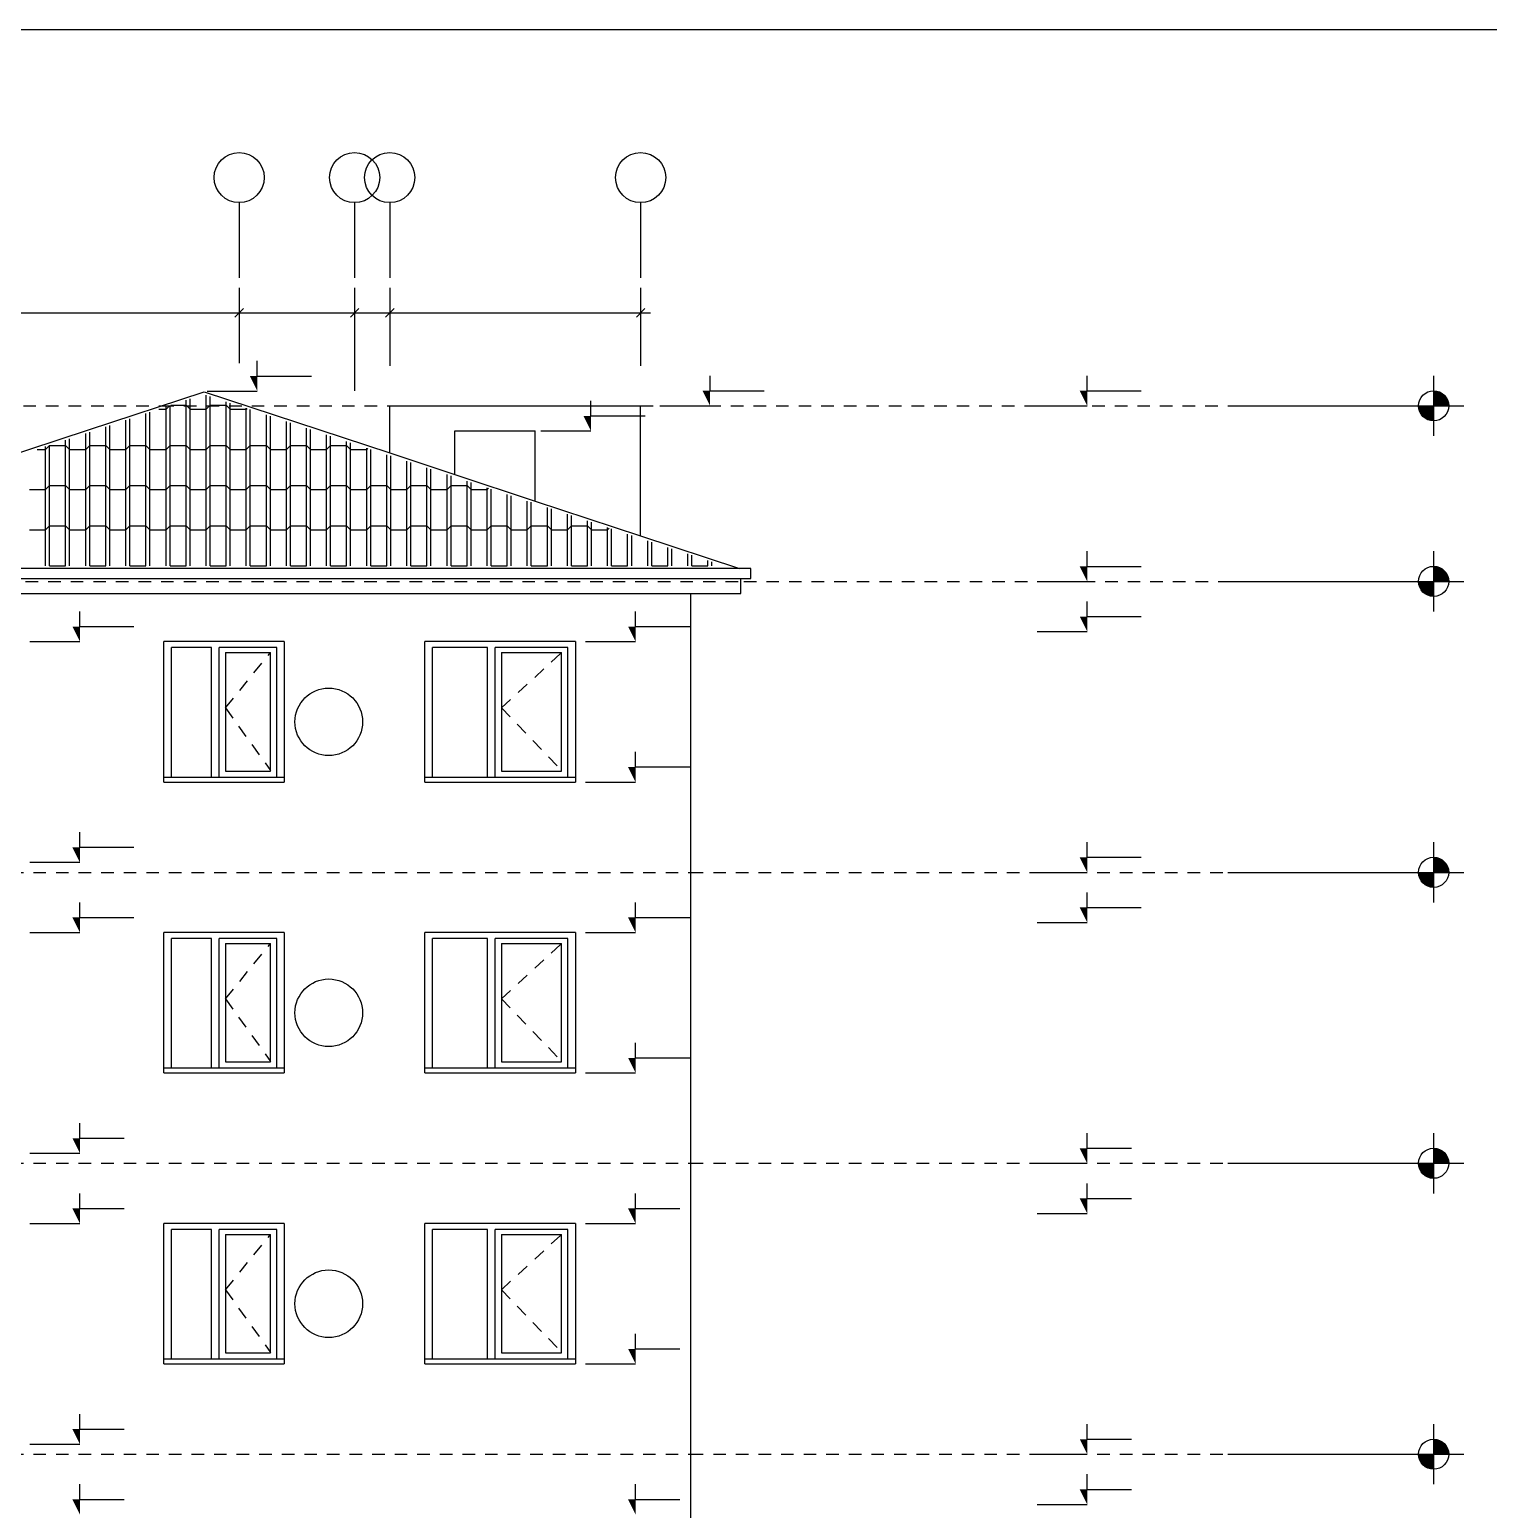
# Model space of a CAD drawing. Header units: metres. Extents: x -220 to 294, y -29 to 18.
# Drawn here: x 61.94 to 76.47, y 3.25 to 18 of the extents above; entities that cross this region are included whole.
import ezdxf

# ---------------------------------------------------------------- set-up
doc = ezdxf.new("R2010")
doc.units = ezdxf.units.M
doc.header["$MEASUREMENT"] = 0
doc.linetypes.add('CENTER2', pattern=[1.125, 0.75, -0.125, 0.125, -0.125])
doc.linetypes.add('DASHED4', pattern=[0.1875, 0.125, -0.0625])
for name, color, linetype in [('Cember', 7, 'Continuous'), ('Cizgi', 7, 'Continuous'), ('Kesit_Kot', 7, 'Continuous'), ('Olculendirme', 7, 'Continuous'), ('Rota', 7, 'Continuous'), ('Standart', 7, 'Continuous'), ('Tarama', 7, 'Continuous')]:
    doc.layers.add(name, color=color, linetype=linetype)

msp = doc.modelspace()

# ---------------------------------------------------------------- hatches: boundary and pattern name
at = {"layer": 'Kesit_Kot', "linetype": 'Continuous', "lineweight": -3}
for points in [[(64.205, 14.397), (64.13, 14.547), (64.205, 14.547)], [(68.716, 14.25), (68.641, 14.4), (68.716, 14.4)], [(72.474, 14.25), (72.399, 14.4), (72.474, 14.4)], [(67.529, 14), (67.454, 14.15), (67.529, 14.15)], [(72.474, 12.5), (72.399, 12.65), (72.474, 12.65)], [(72.474, 12), (72.399, 12.15), (72.474, 12.15)], [(62.437, 11.9), (62.362, 12.05), (62.437, 12.05)], [(67.974, 11.9), (67.899, 12.05), (67.974, 12.05)], [(67.974, 10.5), (67.899, 10.65), (67.974, 10.65)], [(62.437, 9.7), (62.362, 9.85), (62.437, 9.85)], [(72.474, 9.6), (72.399, 9.75), (72.474, 9.75)], [(62.437, 9), (62.362, 9.15), (62.437, 9.15)], [(67.974, 9), (67.899, 9.15), (67.974, 9.15)], [(72.474, 9.1), (72.399, 9.25), (72.474, 9.25)], [(67.974, 7.6), (67.899, 7.75), (67.974, 7.75)], [(62.437, 6.8), (62.362, 6.95), (62.437, 6.95)], [(72.474, 6.7), (72.399, 6.85), (72.474, 6.85)], [(72.474, 6.2), (72.399, 6.35), (72.474, 6.35)], [(62.437, 6.1), (62.362, 6.25), (62.437, 6.25)], [(67.974, 6.1), (67.899, 6.25), (67.974, 6.25)], [(67.974, 4.7), (67.899, 4.85), (67.974, 4.85)], [(62.437, 3.9), (62.362, 4.05), (62.437, 4.05)], [(72.474, 3.8), (72.399, 3.95), (72.474, 3.95)], [(72.474, 3.3), (72.399, 3.45), (72.474, 3.45)], [(62.437, 3.2), (62.362, 3.35), (62.437, 3.35)], [(67.974, 3.2), (67.899, 3.35), (67.974, 3.35)]]:
    msp.add_hatch(color=216, dxfattribs=at).paths.add_polyline_path(points)
at = {"layer": 'Tarama', "linetype": 'Continuous', "lineweight": -3}
for points in [[(76.076, 14.25), (76.075, 14.267), (76.072, 14.283), (76.068, 14.3), (76.061, 14.315), (76.053, 14.33), (76.043, 14.344), (76.032, 14.356), (76.02, 14.367), (76.006, 14.377), (75.991, 14.385), (75.976, 14.392), (75.959, 14.396), (75.943, 14.399), (75.926, 14.4), (75.926, 14.25)], [(75.776, 14.25), (75.777, 14.233), (75.78, 14.217), (75.785, 14.2), (75.791, 14.185), (75.799, 14.17), (75.809, 14.156), (75.82, 14.144), (75.833, 14.133), (75.846, 14.123), (75.861, 14.115), (75.877, 14.108), (75.893, 14.104), (75.909, 14.101), (75.926, 14.1), (75.926, 14.25)], [(76.076, 12.5), (76.075, 12.517), (76.072, 12.533), (76.068, 12.55), (76.061, 12.565), (76.053, 12.58), (76.043, 12.594), (76.032, 12.606), (76.02, 12.617), (76.006, 12.627), (75.991, 12.635), (75.976, 12.642), (75.959, 12.646), (75.943, 12.649), (75.926, 12.65), (75.926, 12.5)], [(75.776, 12.5), (75.777, 12.483), (75.78, 12.467), (75.785, 12.45), (75.791, 12.435), (75.799, 12.42), (75.809, 12.406), (75.82, 12.394), (75.833, 12.383), (75.846, 12.373), (75.861, 12.365), (75.877, 12.358), (75.893, 12.354), (75.909, 12.351), (75.926, 12.35), (75.926, 12.5)], [(76.076, 9.6), (76.075, 9.617), (76.072, 9.633), (76.068, 9.65), (76.061, 9.665), (76.053, 9.68), (76.043, 9.694), (76.032, 9.706), (76.02, 9.717), (76.006, 9.727), (75.991, 9.735), (75.976, 9.742), (75.959, 9.746), (75.943, 9.749), (75.926, 9.75), (75.926, 9.6)], [(75.776, 9.6), (75.777, 9.583), (75.78, 9.567), (75.785, 9.55), (75.791, 9.535), (75.799, 9.52), (75.809, 9.506), (75.82, 9.494), (75.833, 9.483), (75.846, 9.473), (75.861, 9.465), (75.877, 9.458), (75.893, 9.454), (75.909, 9.451), (75.926, 9.45), (75.926, 9.6)], [(76.076, 6.7), (76.075, 6.717), (76.072, 6.733), (76.068, 6.75), (76.061, 6.765), (76.053, 6.78), (76.043, 6.794), (76.032, 6.806), (76.02, 6.817), (76.006, 6.827), (75.991, 6.835), (75.976, 6.842), (75.959, 6.846), (75.943, 6.849), (75.926, 6.85), (75.926, 6.7)], [(75.776, 6.7), (75.777, 6.683), (75.78, 6.667), (75.785, 6.65), (75.791, 6.635), (75.799, 6.62), (75.809, 6.606), (75.82, 6.594), (75.833, 6.583), (75.846, 6.573), (75.861, 6.565), (75.877, 6.558), (75.893, 6.554), (75.909, 6.551), (75.926, 6.55), (75.926, 6.7)], [(76.076, 3.8), (76.075, 3.817), (76.072, 3.833), (76.068, 3.85), (76.061, 3.865), (76.053, 3.88), (76.043, 3.894), (76.032, 3.906), (76.02, 3.917), (76.006, 3.927), (75.991, 3.935), (75.976, 3.942), (75.959, 3.946), (75.943, 3.949), (75.926, 3.95), (75.926, 3.8)], [(75.776, 3.8), (75.777, 3.783), (75.78, 3.767), (75.785, 3.75), (75.791, 3.735), (75.799, 3.72), (75.809, 3.706), (75.82, 3.694), (75.833, 3.683), (75.846, 3.673), (75.861, 3.665), (75.877, 3.658), (75.893, 3.654), (75.909, 3.651), (75.926, 3.65), (75.926, 3.8)]]:
    msp.add_hatch(color=216, dxfattribs=at).paths.add_polyline_path(points)

# ---------------------------------------------------------------- linework, layer by layer
at = {"layer": 'Cember', "color": 237, "linetype": 'Continuous', "lineweight": -3}
for centre in [(64.917, 11.1), (64.917, 8.2), (64.917, 5.3)]:
    msp.add_circle(centre, 0.337, dxfattribs=at)
at = {"layer": 'Cizgi', "color": 18, "linetype": 'Continuous', "lineweight": -3}
msp.add_lwpolyline([(51.917, 18), (172.317, 18)], dxfattribs=at)
at = {"layer": 'Cizgi', "color": 98, "linetype": 'Continuous', "lineweight": -3}
for points in [[(62.524, 14.011), (63.674, 14.39)], [(63.674, 14.39), (65.524, 13.78)], [(60.424, 13.318), (62.524, 14.011)], [(65.524, 13.78), (66.174, 13.565)], [(66.174, 13.565), (66.974, 13.301)], [(66.974, 13.301), (68.024, 12.955)], [(68.024, 12.955), (69.009, 12.63)], [(69.024, 12.38), (69.024, 12.48)], [(58.824, 12.38), (68.524, 12.38)], [(68.524, 12.38), (69.024, 12.38)]]:
    msp.add_lwpolyline(points, dxfattribs=at)
at = {"layer": 'Cizgi', "color": 73, "linetype": 'DASHED4', "lineweight": -3}
for points in [[(55.124, 14.25), (63.249, 14.25)], [(63.249, 14.25), (68.024, 14.25)], [(68.024, 14.25), (74.474, 14.25)], [(58.296, 12.5), (69.053, 12.5)], [(69.053, 12.5), (74.474, 12.5)], [(58.824, 9.6), (68.524, 9.6)], [(68.524, 9.6), (74.474, 9.6)], [(58.824, 6.7), (68.524, 6.7)], [(68.524, 6.7), (74.474, 6.7)], [(58.824, 3.8), (68.524, 3.8)], [(68.524, 3.8), (74.474, 3.8)]]:
    msp.add_lwpolyline(points, dxfattribs=at)
at = {"layer": 'Cizgi', "color": 118, "linetype": 'Continuous', "lineweight": -3}
for points in [[(65.524, 14.25), (68.024, 14.25)], [(65.524, 13.78), (65.524, 14.25)], [(68.024, 12.955), (68.024, 14.25)], [(66.174, 14), (66.974, 14)], [(66.174, 13.565), (66.174, 14)], [(66.974, 13.301), (66.974, 14)], [(65.874, 10.5), (65.874, 11.9)], [(67.374, 11.9), (65.874, 11.9)], [(66.499, 11.84), (65.949, 11.84)], [(65.949, 10.55), (65.949, 11.84)], [(66.499, 10.55), (66.499, 11.84)], [(67.299, 11.84), (66.574, 11.84)], [(66.574, 10.55), (66.574, 11.84)], [(67.299, 10.55), (67.299, 11.84)], [(67.374, 11.9), (67.374, 10.5)], [(66.637, 11.79), (66.637, 10.61)], [(66.637, 11.79), (67.237, 11.79)], [(67.237, 10.61), (67.237, 11.79)], [(65.874, 10.55), (67.374, 10.55)], [(65.874, 10.5), (67.374, 10.5)], [(66.637, 10.61), (67.237, 10.61)], [(65.874, 7.6), (65.874, 9)], [(67.374, 9), (65.874, 9)], [(67.374, 9), (67.374, 7.6)], [(66.499, 8.94), (65.949, 8.94)], [(65.949, 7.65), (65.949, 8.94)], [(66.499, 7.65), (66.499, 8.94)], [(67.299, 8.94), (66.574, 8.94)], [(66.574, 7.65), (66.574, 8.94)], [(66.637, 8.89), (66.637, 7.71)], [(66.637, 8.89), (67.237, 8.89)], [(67.237, 7.71), (67.237, 8.89)], [(67.299, 7.65), (67.299, 8.94)], [(66.637, 7.71), (67.237, 7.71)], [(65.874, 7.65), (67.374, 7.65)], [(65.874, 7.6), (67.374, 7.6)], [(65.874, 4.7), (65.874, 6.1)], [(67.374, 6.1), (65.874, 6.1)], [(67.374, 6.1), (67.374, 4.7)], [(66.499, 6.04), (65.949, 6.04)], [(65.949, 4.75), (65.949, 6.04)], [(66.499, 4.75), (66.499, 6.04)], [(67.299, 6.04), (66.574, 6.04)], [(66.574, 4.75), (66.574, 6.04)], [(66.637, 5.99), (66.637, 4.81)], [(66.637, 5.99), (67.237, 5.99)], [(67.237, 4.81), (67.237, 5.99)], [(67.299, 4.75), (67.299, 6.04)], [(65.874, 4.75), (67.374, 4.75)], [(66.637, 4.81), (67.237, 4.81)], [(65.874, 4.7), (67.374, 4.7)]]:
    msp.add_lwpolyline(points, dxfattribs=at)
at = {"layer": 'Cizgi', "color": 7, "linetype": 'Continuous', "lineweight": -3}
for points in [[(69.124, 12.53), (69.124, 12.63)], [(69.024, 12.53), (69.124, 12.53)], [(68.524, 0.4), (68.524, 12.38)]]:
    msp.add_lwpolyline(points, dxfattribs=at)
at = {"layer": 'Cizgi', "color": 158, "linetype": 'Continuous', "lineweight": -3}
for points in [[(58.224, 12.53), (69.124, 12.53)], [(69.024, 12.38), (69.024, 12.53)], [(58.824, 12.38), (69.024, 12.38)]]:
    msp.add_lwpolyline(points, dxfattribs=at)
at = {"layer": 'Cizgi', "color": 28, "linetype": 'DASHED4', "lineweight": -3}
for points in [[(66.637, 11.239), (67.237, 11.79)], [(66.637, 11.239), (67.237, 10.615)], [(66.637, 8.339), (67.237, 8.89)], [(66.637, 8.339), (67.237, 7.715)], [(66.637, 5.439), (67.237, 5.99)], [(66.637, 5.439), (67.237, 4.815)]]:
    msp.add_lwpolyline(points, dxfattribs=at)
at = {"layer": 'Kesit_Kot', "color": 216, "linetype": 'Continuous', "lineweight": -3}
for points in [[(64.205, 14.547), (64.205, 14.697)], [(64.205, 14.547), (64.744, 14.547)], [(68.716, 14.4), (68.716, 14.55)], [(72.474, 14.4), (72.474, 14.55)], [(63.705, 14.397), (64.205, 14.397)], [(68.716, 14.4), (69.255, 14.4)], [(72.474, 14.4), (73.013, 14.4)], [(67.529, 14.15), (67.529, 14.3)], [(68.216, 14.25), (68.716, 14.25)], [(71.974, 14.25), (72.474, 14.25)], [(67.529, 14.15), (68.068, 14.15)], [(67.029, 14), (67.529, 14)], [(72.474, 12.65), (72.474, 12.8)], [(72.474, 12.65), (73.013, 12.65)], [(71.974, 12.5), (72.474, 12.5)], [(72.474, 12.15), (72.474, 12.3)], [(62.437, 12.05), (62.437, 12.2)], [(67.974, 12.05), (67.974, 12.2)], [(72.474, 12.15), (73.013, 12.15)], [(62.437, 12.05), (62.976, 12.05)], [(67.974, 12.05), (68.513, 12.05)], [(71.974, 12), (72.474, 12)], [(61.937, 11.9), (62.437, 11.9)], [(67.474, 11.9), (67.974, 11.9)], [(67.974, 10.65), (67.974, 10.8)], [(67.974, 10.65), (68.513, 10.65)], [(67.474, 10.5), (67.974, 10.5)], [(62.437, 9.85), (62.437, 10)], [(72.474, 9.75), (72.474, 9.9)], [(62.437, 9.85), (62.976, 9.85)], [(72.474, 9.75), (73.013, 9.75)], [(61.937, 9.7), (62.437, 9.7)], [(71.974, 9.6), (72.474, 9.6)], [(62.437, 9.15), (62.437, 9.3)], [(67.974, 9.15), (67.974, 9.3)], [(72.474, 9.25), (72.474, 9.4)], [(62.437, 9.15), (62.976, 9.15)], [(67.974, 9.15), (68.513, 9.15)], [(72.474, 9.25), (73.013, 9.25)], [(61.937, 9), (62.437, 9)], [(67.474, 9), (67.974, 9)], [(71.974, 9.1), (72.474, 9.1)], [(67.974, 7.75), (67.974, 7.9)], [(67.974, 7.75), (68.513, 7.75)], [(67.474, 7.6), (67.974, 7.6)], [(62.437, 6.95), (62.437, 7.1)], [(62.437, 6.95), (62.878, 6.95)], [(72.474, 6.85), (72.474, 7)], [(61.937, 6.8), (62.437, 6.8)], [(72.474, 6.85), (72.916, 6.85)], [(71.974, 6.7), (72.474, 6.7)], [(72.474, 6.35), (72.474, 6.5)], [(62.437, 6.25), (62.437, 6.4)], [(67.974, 6.25), (67.974, 6.4)], [(72.474, 6.35), (72.916, 6.35)], [(62.437, 6.25), (62.878, 6.25)], [(67.974, 6.25), (68.416, 6.25)], [(71.974, 6.2), (72.474, 6.2)], [(61.937, 6.1), (62.437, 6.1)], [(67.474, 6.1), (67.974, 6.1)], [(67.974, 4.85), (67.974, 5)], [(67.974, 4.85), (68.416, 4.85)], [(67.474, 4.7), (67.974, 4.7)], [(62.437, 4.05), (62.437, 4.2)], [(62.437, 4.05), (62.878, 4.05)], [(72.474, 3.95), (72.474, 4.1)], [(61.937, 3.9), (62.437, 3.9)], [(72.474, 3.95), (72.916, 3.95)], [(71.974, 3.8), (72.474, 3.8)], [(72.474, 3.45), (72.474, 3.6)], [(62.437, 3.35), (62.437, 3.5)], [(67.974, 3.35), (67.974, 3.5)], [(72.474, 3.45), (72.916, 3.45)], [(62.437, 3.35), (62.878, 3.35)], [(67.974, 3.35), (68.416, 3.35)], [(71.974, 3.3), (72.474, 3.3)]]:
    msp.add_lwpolyline(points, dxfattribs=at)
at = {"layer": 'Olculendirme', "color": 47, "linetype": 'Continuous', "lineweight": -3}
for points in [[(64.024, 15.427), (64.024, 15.127)], [(65.174, 15.427), (65.174, 15.127)], [(65.524, 15.427), (65.524, 15.127)], [(68.024, 15.427), (68.024, 15.127)], [(59.244, 15.177), (68.121, 15.177)]]:
    msp.add_lwpolyline(points, dxfattribs=at)
at = {"layer": 'Olculendirme', "color": 59, "linetype": 'Continuous', "lineweight": -3}
for points in [[(64.067, 15.22), (63.982, 15.135)], [(65.217, 15.22), (65.132, 15.135)], [(65.567, 15.22), (65.482, 15.135)], [(68.067, 15.22), (67.982, 15.135)]]:
    msp.add_lwpolyline(points, dxfattribs=at)
at = {"layer": 'Rota', "color": 158, "linetype": 'Continuous', "lineweight": -3}
msp.add_lwpolyline([(69.124, 12.63), (58.324, 12.63)], dxfattribs=at)
at = {"layer": 'Standart', "color": 251, "linetype": 'CENTER2', "lineweight": -3}
for points in [[(64.024, 16.275), (64.024, 14.675)], [(65.174, 16.275), (65.174, 14.295)], [(65.524, 16.275), (65.524, 14.65)], [(68.024, 16.275), (68.024, 14.65)]]:
    msp.add_lwpolyline(points, dxfattribs=at)
at = {"layer": 'Standart', "color": 216, "linetype": 'Continuous', "lineweight": -3}
for points in [[(75.926, 14.55), (75.926, 13.95)], [(73.874, 14.25), (75.626, 14.25)], [(75.626, 14.25), (76.226, 14.25)], [(75.926, 12.8), (75.926, 12.2)], [(73.874, 12.5), (75.626, 12.5)], [(75.626, 12.5), (76.226, 12.5)], [(75.926, 9.9), (75.926, 9.3)], [(73.874, 9.6), (75.626, 9.6)], [(75.626, 9.6), (76.226, 9.6)], [(75.926, 7), (75.926, 6.4)], [(73.874, 6.7), (75.626, 6.7)], [(75.626, 6.7), (76.226, 6.7)], [(75.926, 4.1), (75.926, 3.5)], [(73.874, 3.8), (75.626, 3.8)], [(75.626, 3.8), (76.226, 3.8)]]:
    msp.add_lwpolyline(points, dxfattribs=at)
at = {"layer": 'Standart', "color": 118, "linetype": 'Continuous', "lineweight": -3}
for points in [[(63.274, 10.5), (63.274, 11.9)], [(64.474, 11.9), (63.274, 11.9)], [(63.749, 11.84), (63.349, 11.84)], [(63.349, 10.55), (63.349, 11.84)], [(63.749, 10.55), (63.749, 11.84)], [(64.399, 11.84), (63.824, 11.84)], [(63.824, 10.55), (63.824, 11.84)], [(64.399, 10.55), (64.399, 11.84)], [(64.474, 11.9), (64.474, 10.5)], [(63.887, 11.79), (63.887, 10.61)], [(63.887, 11.79), (64.337, 11.79)], [(64.337, 10.61), (64.337, 11.79)], [(63.274, 10.55), (64.474, 10.55)], [(63.274, 10.5), (64.474, 10.5)], [(63.887, 10.61), (64.337, 10.61)], [(63.274, 7.6), (63.274, 9)], [(64.474, 9), (63.274, 9)], [(64.474, 9), (64.474, 7.6)], [(63.749, 8.94), (63.349, 8.94)], [(63.349, 7.65), (63.349, 8.94)], [(63.749, 7.65), (63.749, 8.94)], [(64.399, 8.94), (63.824, 8.94)], [(63.824, 7.65), (63.824, 8.94)], [(63.887, 8.89), (63.887, 7.71)], [(63.887, 8.89), (64.337, 8.89)], [(64.337, 7.71), (64.337, 8.89)], [(64.399, 7.65), (64.399, 8.94)], [(63.887, 7.71), (64.337, 7.71)], [(63.274, 7.65), (64.474, 7.65)], [(63.274, 7.6), (64.474, 7.6)], [(63.274, 4.7), (63.274, 6.1)], [(64.474, 6.1), (63.274, 6.1)], [(64.474, 6.1), (64.474, 4.7)], [(63.749, 6.04), (63.349, 6.04)], [(63.349, 4.75), (63.349, 6.04)], [(63.749, 4.75), (63.749, 6.04)], [(64.399, 6.04), (63.824, 6.04)], [(63.824, 4.75), (63.824, 6.04)], [(63.887, 5.99), (63.887, 4.81)], [(63.887, 5.99), (64.337, 5.99)], [(64.337, 4.81), (64.337, 5.99)], [(64.399, 4.75), (64.399, 6.04)], [(63.274, 4.75), (64.474, 4.75)], [(63.887, 4.81), (64.337, 4.81)], [(63.274, 4.7), (64.474, 4.7)]]:
    msp.add_lwpolyline(points, dxfattribs=at)
at = {"layer": 'Standart', "color": 28, "linetype": 'DASHED4', "lineweight": -3}
for points in [[(63.887, 11.239), (64.337, 11.79)], [(63.887, 11.239), (64.337, 10.615)], [(63.887, 8.339), (64.337, 8.89)], [(63.887, 8.339), (64.337, 7.715)], [(63.887, 5.439), (64.337, 5.99)], [(63.887, 5.439), (64.337, 4.815)]]:
    msp.add_lwpolyline(points, dxfattribs=at)
at = {"layer": 'Standart', "color": 251, "linetype": 'Continuous', "lineweight": -3}
for centre in [(64.024, 16.525), (65.174, 16.525), (65.524, 16.525), (68.024, 16.525)]:
    msp.add_circle(centre, 0.25, dxfattribs=at)
at = {"layer": 'Standart', "color": 216, "linetype": 'Continuous', "lineweight": -3}
for centre in [(75.926, 14.25), (75.926, 12.5), (75.926, 9.6), (75.926, 6.7), (75.926, 3.8)]:
    msp.add_circle(centre, 0.15, dxfattribs=at)
at = {"layer": 'Tarama', "color": 13, "linetype": 'Continuous', "lineweight": -3}
for points in [[(63.535, 14.255), (63.535, 14.318)], [(63.695, 14.255), (63.695, 14.357)], [(63.735, 14.255), (63.735, 14.344)], [(63.095, 13.855), (63.095, 14.173)], [(63.135, 13.855), (63.135, 14.186)], [(63.222, 14.215), (63.295, 14.215)], [(63.295, 14.215), (63.331, 14.251)], [(63.295, 13.855), (63.295, 14.239)], [(63.335, 13.855), (63.335, 14.252)], [(63.344, 14.255), (63.495, 14.255)], [(63.495, 14.255), (63.495, 14.305)], [(63.495, 13.855), (63.495, 14.255)], [(63.495, 14.255), (63.535, 14.215)], [(63.535, 13.855), (63.535, 14.255)], [(63.535, 14.215), (63.695, 14.215)], [(63.695, 13.855), (63.695, 14.255)], [(63.695, 14.215), (63.735, 14.255)], [(63.735, 13.855), (63.735, 14.255)], [(63.735, 14.255), (63.895, 14.255)], [(63.895, 14.255), (63.895, 14.291)], [(63.895, 13.855), (63.895, 14.255)], [(63.895, 14.255), (63.935, 14.215)], [(63.935, 14.255), (63.935, 14.278)], [(63.935, 13.855), (63.935, 14.255)], [(63.935, 14.215), (64.095, 14.215)], [(64.095, 13.855), (64.095, 14.225)], [(64.095, 14.215), (64.103, 14.223)], [(64.135, 13.855), (64.135, 14.212)], [(62.695, 13.855), (62.695, 14.041)], [(62.735, 13.855), (62.735, 14.054)], [(62.895, 13.855), (62.895, 14.107)], [(62.935, 13.855), (62.935, 14.12)], [(64.295, 13.855), (64.295, 14.159)], [(64.335, 13.855), (64.335, 14.146)], [(64.495, 13.855), (64.495, 14.093)], [(64.535, 13.855), (64.535, 14.08)], [(64.695, 13.855), (64.695, 14.027)], [(64.735, 13.855), (64.735, 14.014)], [(62.295, 13.855), (62.295, 13.909)], [(62.335, 13.855), (62.335, 13.922)], [(62.495, 13.855), (62.495, 13.975)], [(62.535, 13.855), (62.535, 13.988)], [(64.895, 13.855), (64.895, 13.961)], [(64.935, 13.855), (64.935, 13.948)], [(65.095, 13.855), (65.095, 13.895)], [(65.135, 13.855), (65.135, 13.882)], [(62.01, 13.815), (62.095, 13.815)], [(62.095, 13.815), (62.135, 13.855)], [(62.095, 13.455), (62.095, 13.843)], [(62.135, 13.855), (62.135, 13.856)], [(62.135, 13.455), (62.135, 13.855)], [(62.135, 13.855), (62.295, 13.855)], [(62.295, 13.455), (62.295, 13.855)], [(62.295, 13.855), (62.335, 13.815)], [(62.335, 13.455), (62.335, 13.855)], [(62.335, 13.815), (62.495, 13.815)], [(62.495, 13.455), (62.495, 13.855)], [(62.495, 13.815), (62.535, 13.855)], [(62.535, 13.455), (62.535, 13.855)], [(62.535, 13.855), (62.695, 13.855)], [(62.695, 13.455), (62.695, 13.855)], [(62.695, 13.855), (62.735, 13.815)], [(62.735, 13.455), (62.735, 13.855)], [(62.735, 13.815), (62.895, 13.815)], [(62.895, 13.455), (62.895, 13.855)], [(62.895, 13.815), (62.935, 13.855)], [(62.935, 13.455), (62.935, 13.855)], [(62.935, 13.855), (63.095, 13.855)], [(63.095, 13.455), (63.095, 13.855)], [(63.095, 13.855), (63.135, 13.815)], [(63.135, 13.455), (63.135, 13.855)], [(63.135, 13.815), (63.295, 13.815)], [(63.295, 13.455), (63.295, 13.855)], [(63.295, 13.815), (63.335, 13.855)], [(63.335, 13.455), (63.335, 13.855)], [(63.335, 13.855), (63.495, 13.855)], [(63.495, 13.455), (63.495, 13.855)], [(63.495, 13.855), (63.535, 13.815)], [(63.535, 13.455), (63.535, 13.855)], [(63.535, 13.815), (63.695, 13.815)], [(63.695, 13.455), (63.695, 13.855)], [(63.695, 13.815), (63.735, 13.855)], [(63.735, 13.455), (63.735, 13.855)], [(63.735, 13.855), (63.895, 13.855)], [(63.895, 13.455), (63.895, 13.855)], [(63.895, 13.855), (63.935, 13.815)], [(63.935, 13.455), (63.935, 13.855)], [(63.935, 13.815), (64.095, 13.815)], [(64.095, 13.455), (64.095, 13.855)], [(64.095, 13.815), (64.135, 13.855)], [(64.135, 13.455), (64.135, 13.855)], [(64.135, 13.855), (64.295, 13.855)], [(64.295, 13.455), (64.295, 13.855)], [(64.295, 13.855), (64.335, 13.815)], [(64.335, 13.455), (64.335, 13.855)], [(64.335, 13.815), (64.495, 13.815)], [(64.495, 13.455), (64.495, 13.855)], [(64.495, 13.815), (64.535, 13.855)], [(64.535, 13.455), (64.535, 13.855)], [(64.535, 13.855), (64.695, 13.855)], [(64.695, 13.455), (64.695, 13.855)], [(64.695, 13.855), (64.735, 13.815)], [(64.735, 13.455), (64.735, 13.855)], [(64.735, 13.815), (64.895, 13.815)], [(64.895, 13.455), (64.895, 13.855)], [(64.895, 13.815), (64.935, 13.855)], [(64.935, 13.455), (64.935, 13.855)], [(64.935, 13.855), (65.095, 13.855)], [(65.095, 13.455), (65.095, 13.855)], [(65.095, 13.855), (65.135, 13.815)], [(65.135, 13.455), (65.135, 13.855)], [(65.135, 13.815), (65.295, 13.815)], [(65.295, 13.455), (65.295, 13.829)], [(65.295, 13.815), (65.306, 13.826)], [(65.335, 13.455), (65.335, 13.816)], [(65.495, 13.455), (65.495, 13.763)], [(65.535, 13.455), (65.535, 13.75)], [(65.695, 13.455), (65.695, 13.697)], [(65.735, 13.455), (65.735, 13.684)], [(65.895, 13.455), (65.895, 13.631)], [(65.935, 13.455), (65.935, 13.618)], [(62.095, 13.055), (62.095, 13.455)], [(62.095, 13.415), (62.135, 13.455)], [(62.135, 13.055), (62.135, 13.455)], [(62.135, 13.455), (62.295, 13.455)], [(62.295, 13.055), (62.295, 13.455)], [(62.295, 13.455), (62.335, 13.415)], [(62.335, 13.055), (62.335, 13.455)], [(62.495, 13.055), (62.495, 13.455)], [(62.495, 13.415), (62.535, 13.455)], [(62.535, 13.055), (62.535, 13.455)], [(62.535, 13.455), (62.695, 13.455)], [(62.695, 13.055), (62.695, 13.455)], [(62.695, 13.455), (62.735, 13.415)], [(62.735, 13.055), (62.735, 13.455)], [(62.895, 13.055), (62.895, 13.455)], [(62.895, 13.415), (62.935, 13.455)], [(62.935, 13.055), (62.935, 13.455)], [(62.935, 13.455), (63.095, 13.455)], [(63.095, 13.055), (63.095, 13.455)], [(63.095, 13.455), (63.135, 13.415)], [(63.135, 13.055), (63.135, 13.455)], [(63.295, 13.055), (63.295, 13.455)], [(63.295, 13.415), (63.335, 13.455)], [(63.335, 13.055), (63.335, 13.455)], [(63.335, 13.455), (63.495, 13.455)], [(63.495, 13.055), (63.495, 13.455)], [(63.495, 13.455), (63.535, 13.415)], [(63.535, 13.055), (63.535, 13.455)], [(63.695, 13.055), (63.695, 13.455)], [(63.695, 13.415), (63.735, 13.455)], [(63.735, 13.055), (63.735, 13.455)], [(63.735, 13.455), (63.895, 13.455)], [(63.895, 13.055), (63.895, 13.455)], [(63.895, 13.455), (63.935, 13.415)], [(63.935, 13.055), (63.935, 13.455)], [(64.095, 13.055), (64.095, 13.455)], [(64.095, 13.415), (64.135, 13.455)], [(64.135, 13.055), (64.135, 13.455)], [(64.135, 13.455), (64.295, 13.455)], [(64.295, 13.055), (64.295, 13.455)], [(64.295, 13.455), (64.335, 13.415)], [(64.335, 13.055), (64.335, 13.455)], [(64.495, 13.055), (64.495, 13.455)], [(64.495, 13.415), (64.535, 13.455)], [(64.535, 13.055), (64.535, 13.455)], [(64.535, 13.455), (64.695, 13.455)], [(64.695, 13.055), (64.695, 13.455)], [(64.695, 13.455), (64.735, 13.415)], [(64.735, 13.055), (64.735, 13.455)], [(64.895, 13.055), (64.895, 13.455)], [(64.895, 13.415), (64.935, 13.455)], [(64.935, 13.055), (64.935, 13.455)], [(64.935, 13.455), (65.095, 13.455)], [(65.095, 13.055), (65.095, 13.455)], [(65.095, 13.455), (65.135, 13.415)], [(65.135, 13.055), (65.135, 13.455)], [(65.295, 13.055), (65.295, 13.455)], [(65.295, 13.415), (65.335, 13.455)], [(65.335, 13.055), (65.335, 13.455)], [(65.335, 13.455), (65.495, 13.455)], [(65.495, 13.055), (65.495, 13.455)], [(65.495, 13.455), (65.535, 13.415)], [(65.535, 13.055), (65.535, 13.455)], [(65.695, 13.055), (65.695, 13.455)], [(65.695, 13.415), (65.735, 13.455)], [(65.735, 13.055), (65.735, 13.455)], [(65.735, 13.455), (65.895, 13.455)], [(65.895, 13.055), (65.895, 13.455)], [(65.895, 13.455), (65.935, 13.415)], [(65.935, 13.055), (65.935, 13.455)], [(66.095, 13.455), (66.095, 13.565)], [(66.095, 13.055), (66.095, 13.455)], [(66.095, 13.415), (66.135, 13.455)], [(66.135, 13.455), (66.135, 13.552)], [(66.135, 13.055), (66.135, 13.455)], [(66.135, 13.455), (66.295, 13.455)], [(66.295, 13.455), (66.295, 13.499)], [(66.295, 13.055), (66.295, 13.455)], [(66.295, 13.455), (66.335, 13.415)], [(66.335, 13.455), (66.335, 13.486)], [(66.335, 13.055), (66.335, 13.455)], [(66.495, 13.055), (66.495, 13.433)], [(66.495, 13.415), (66.509, 13.429)], [(61.935, 13.415), (62.095, 13.415)], [(62.335, 13.415), (62.495, 13.415)], [(62.735, 13.415), (62.895, 13.415)], [(63.135, 13.415), (63.295, 13.415)], [(63.535, 13.415), (63.695, 13.415)], [(63.935, 13.415), (64.095, 13.415)], [(64.335, 13.415), (64.495, 13.415)], [(64.735, 13.415), (64.895, 13.415)], [(65.135, 13.415), (65.295, 13.415)], [(65.535, 13.415), (65.695, 13.415)], [(65.935, 13.415), (66.095, 13.415)], [(66.335, 13.415), (66.495, 13.415)], [(66.535, 13.055), (66.535, 13.42)], [(66.695, 13.055), (66.695, 13.367)], [(66.735, 13.055), (66.735, 13.354)], [(66.895, 13.055), (66.895, 13.301)], [(66.935, 13.055), (66.935, 13.288)], [(67.095, 13.055), (67.095, 13.235)], [(67.135, 13.055), (67.135, 13.222)], [(67.295, 13.055), (67.295, 13.169)], [(67.335, 13.055), (67.335, 13.156)], [(61.935, 13.015), (62.095, 13.015)], [(62.095, 12.655), (62.095, 13.055)], [(62.095, 13.015), (62.135, 13.055)], [(62.135, 12.655), (62.135, 13.055)], [(62.135, 13.055), (62.295, 13.055)], [(62.295, 12.655), (62.295, 13.055)], [(62.295, 13.055), (62.335, 13.015)], [(62.335, 12.655), (62.335, 13.055)], [(62.335, 13.015), (62.495, 13.015)], [(62.495, 12.655), (62.495, 13.055)], [(62.495, 13.015), (62.535, 13.055)], [(62.535, 12.655), (62.535, 13.055)], [(62.535, 13.055), (62.695, 13.055)], [(62.695, 12.655), (62.695, 13.055)], [(62.695, 13.055), (62.735, 13.015)], [(62.735, 12.655), (62.735, 13.055)], [(62.735, 13.015), (62.895, 13.015)], [(62.895, 12.655), (62.895, 13.055)], [(62.895, 13.015), (62.935, 13.055)], [(62.935, 12.655), (62.935, 13.055)], [(62.935, 13.055), (63.095, 13.055)], [(63.095, 12.655), (63.095, 13.055)], [(63.095, 13.055), (63.135, 13.015)], [(63.135, 12.655), (63.135, 13.055)], [(63.135, 13.015), (63.295, 13.015)], [(63.295, 12.655), (63.295, 13.055)], [(63.295, 13.015), (63.335, 13.055)], [(63.335, 12.655), (63.335, 13.055)], [(63.335, 13.055), (63.495, 13.055)], [(63.495, 12.655), (63.495, 13.055)], [(63.495, 13.055), (63.535, 13.015)], [(63.535, 12.655), (63.535, 13.055)], [(63.535, 13.015), (63.695, 13.015)], [(63.695, 12.655), (63.695, 13.055)], [(63.695, 13.015), (63.735, 13.055)], [(63.735, 12.655), (63.735, 13.055)], [(63.735, 13.055), (63.895, 13.055)], [(63.895, 12.655), (63.895, 13.055)], [(63.895, 13.055), (63.935, 13.015)], [(63.935, 12.655), (63.935, 13.055)], [(63.935, 13.015), (64.095, 13.015)], [(64.095, 12.655), (64.095, 13.055)], [(64.095, 13.015), (64.135, 13.055)], [(64.135, 12.655), (64.135, 13.055)], [(64.135, 13.055), (64.295, 13.055)], [(64.295, 12.655), (64.295, 13.055)], [(64.295, 13.055), (64.335, 13.015)], [(64.335, 12.655), (64.335, 13.055)], [(64.335, 13.015), (64.495, 13.015)], [(64.495, 12.655), (64.495, 13.055)], [(64.495, 13.015), (64.535, 13.055)], [(64.535, 12.655), (64.535, 13.055)], [(64.535, 13.055), (64.695, 13.055)], [(64.695, 12.655), (64.695, 13.055)], [(64.695, 13.055), (64.735, 13.015)], [(64.735, 12.655), (64.735, 13.055)], [(64.735, 13.015), (64.895, 13.015)], [(64.895, 12.655), (64.895, 13.055)], [(64.895, 13.015), (64.935, 13.055)], [(64.935, 12.655), (64.935, 13.055)], [(64.935, 13.055), (65.095, 13.055)], [(65.095, 12.655), (65.095, 13.055)], [(65.095, 13.055), (65.135, 13.015)], [(65.135, 12.655), (65.135, 13.055)], [(65.135, 13.015), (65.295, 13.015)], [(65.295, 12.655), (65.295, 13.055)], [(65.295, 13.015), (65.335, 13.055)], [(65.335, 12.655), (65.335, 13.055)], [(65.335, 13.055), (65.495, 13.055)], [(65.495, 12.655), (65.495, 13.055)], [(65.495, 13.055), (65.535, 13.015)], [(65.535, 12.655), (65.535, 13.055)], [(65.535, 13.015), (65.695, 13.015)], [(65.695, 12.655), (65.695, 13.055)], [(65.695, 13.015), (65.735, 13.055)], [(65.735, 12.655), (65.735, 13.055)], [(65.735, 13.055), (65.895, 13.055)], [(65.895, 12.655), (65.895, 13.055)], [(65.895, 13.055), (65.935, 13.015)], [(65.935, 12.655), (65.935, 13.055)], [(65.935, 13.015), (66.095, 13.015)], [(66.095, 12.655), (66.095, 13.055)], [(66.095, 13.015), (66.135, 13.055)], [(66.135, 12.655), (66.135, 13.055)], [(66.135, 13.055), (66.295, 13.055)], [(66.295, 12.655), (66.295, 13.055)], [(66.295, 13.055), (66.335, 13.015)], [(66.335, 12.655), (66.335, 13.055)], [(66.335, 13.015), (66.495, 13.015)], [(66.495, 12.655), (66.495, 13.055)], [(66.495, 13.015), (66.535, 13.055)], [(66.535, 12.655), (66.535, 13.055)], [(66.535, 13.055), (66.695, 13.055)], [(66.695, 12.655), (66.695, 13.055)], [(66.695, 13.055), (66.735, 13.015)], [(66.735, 12.655), (66.735, 13.055)], [(66.735, 13.015), (66.895, 13.015)], [(66.895, 12.655), (66.895, 13.055)], [(66.895, 13.015), (66.935, 13.055)], [(66.935, 12.655), (66.935, 13.055)], [(66.935, 13.055), (67.095, 13.055)], [(67.095, 12.655), (67.095, 13.055)], [(67.095, 13.055), (67.135, 13.015)], [(67.135, 12.655), (67.135, 13.055)], [(67.135, 13.015), (67.295, 13.015)], [(67.295, 12.655), (67.295, 13.055)], [(67.295, 13.015), (67.335, 13.055)], [(67.335, 12.655), (67.335, 13.055)], [(67.335, 13.055), (67.495, 13.055)], [(67.495, 13.055), (67.495, 13.103)], [(67.495, 12.655), (67.495, 13.055)], [(67.495, 13.055), (67.535, 13.015)], [(67.535, 13.055), (67.535, 13.09)], [(67.535, 12.655), (67.535, 13.055)], [(67.535, 13.015), (67.695, 13.015)], [(67.695, 12.655), (67.695, 13.037)], [(67.695, 13.015), (67.712, 13.032)], [(67.735, 12.655), (67.735, 13.024)], [(67.895, 12.655), (67.895, 12.971)], [(67.935, 12.655), (67.935, 12.958)], [(68.095, 12.655), (68.095, 12.905)], [(68.135, 12.655), (68.135, 12.892)], [(68.295, 12.655), (68.295, 12.839)], [(68.335, 12.655), (68.335, 12.826)], [(68.495, 12.655), (68.495, 12.773)], [(68.535, 12.655), (68.535, 12.76)], [(68.695, 12.655), (68.695, 12.707)], [(68.735, 12.655), (68.735, 12.694)], [(62.135, 12.655), (62.295, 12.655)], [(62.535, 12.655), (62.695, 12.655)], [(62.935, 12.655), (63.095, 12.655)], [(63.335, 12.655), (63.495, 12.655)], [(63.735, 12.655), (63.895, 12.655)], [(64.135, 12.655), (64.295, 12.655)], [(64.535, 12.655), (64.695, 12.655)], [(64.935, 12.655), (65.095, 12.655)], [(65.335, 12.655), (65.495, 12.655)], [(65.735, 12.655), (65.895, 12.655)], [(66.135, 12.655), (66.295, 12.655)], [(66.535, 12.655), (66.695, 12.655)], [(66.935, 12.655), (67.095, 12.655)], [(67.335, 12.655), (67.495, 12.655)], [(67.735, 12.655), (67.895, 12.655)], [(68.135, 12.655), (68.295, 12.655)], [(68.535, 12.655), (68.695, 12.655)]]:
    msp.add_lwpolyline(points, dxfattribs=at)

doc.saveas('drawing.dxf')
